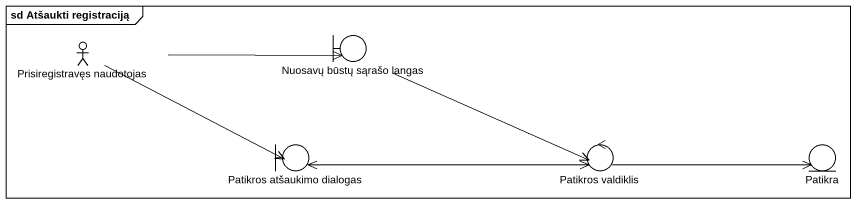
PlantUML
@startuml
mainframe sd Atšaukti registraciją
boundary "Nuosavų būstų sąrašo langas" as Nuosavų_būstų_sąrašo_langas
actor "Prisiregistravęs naudotojas" as Prisiregistravęs_naudotojas
boundary "Patikros atšaukimo dialogas" as Patikros_atšaukimo_dialogas
control "Patikros valdiklis" as Patikros_valdiklis
entity Patikra
Nuosavų_būstų_sąrašo_langas -right-> Patikros_valdiklis
Prisiregistravęs_naudotojas -right-> Nuosavų_būstų_sąrašo_langas
Prisiregistravęs_naudotojas -right-> Patikros_atšaukimo_dialogas
Patikros_atšaukimo_dialogas -right-> Patikros_valdiklis
Patikros_valdiklis -left-> Patikros_atšaukimo_dialogas
Patikros_valdiklis -right-> Patikra
@enduml
